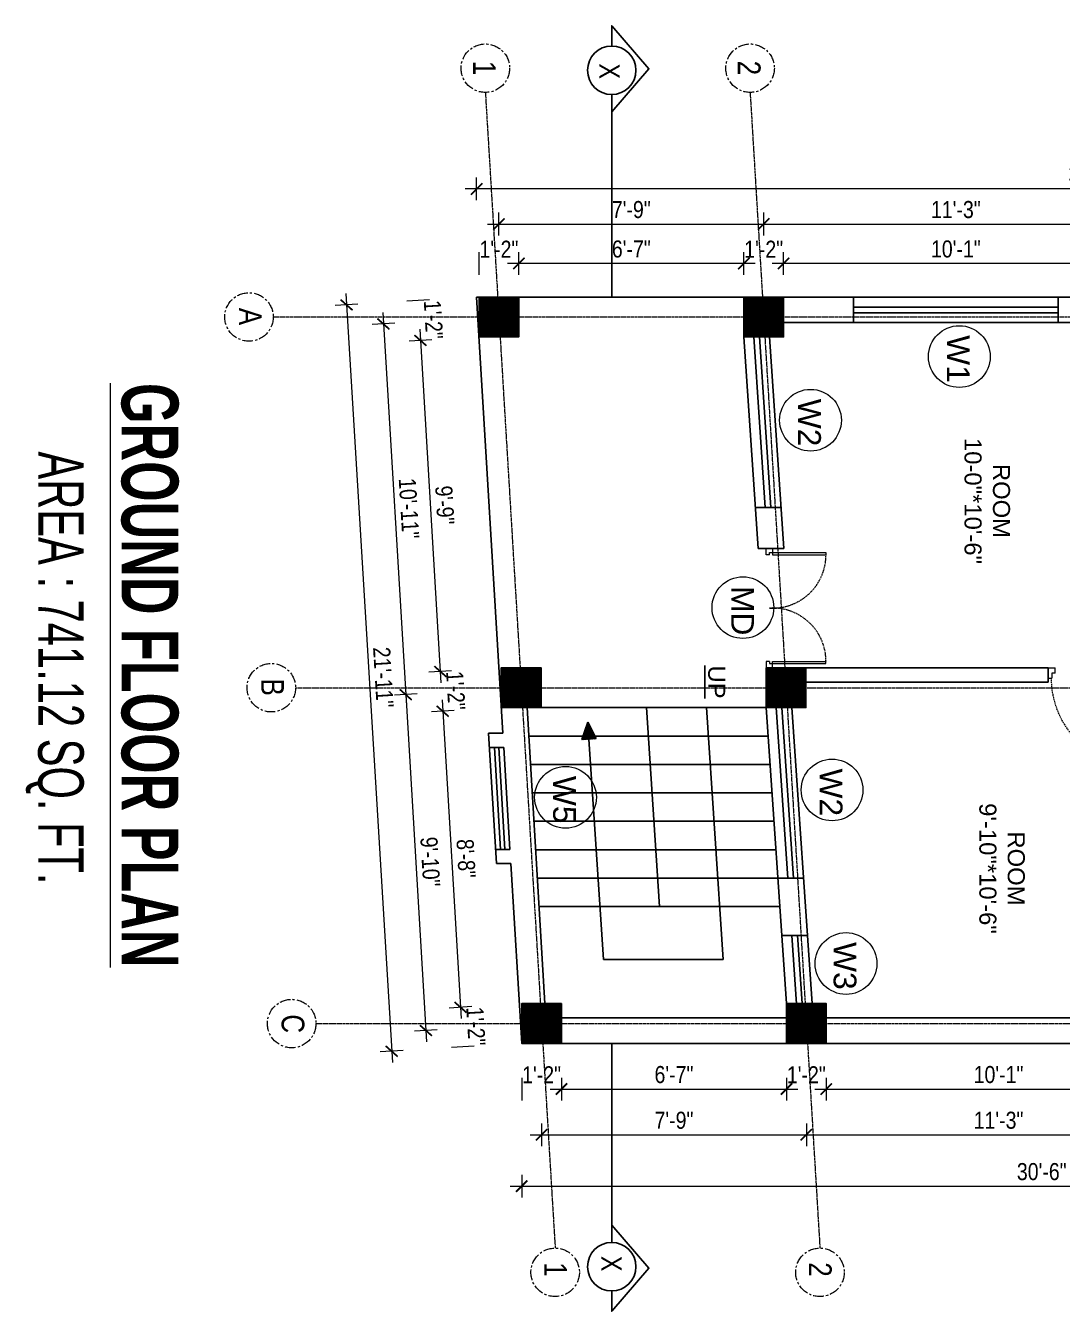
# Model space of a CAD drawing. Header units: inches. Extents: x -10117506 to -5032697, y -6529230 to -3253155.
# Drawn here: x -5061862.5 to -5061497.7, y -3255160.3 to -3254708 of the extents above; entities that cross this region are included whole.
import ezdxf

# ---------------------------------------------------------------- set-up
doc = ezdxf.new("R2010")
doc.units = ezdxf.units.IN
doc.header["$LTSCALE"] = 2
doc.header["$MEASUREMENT"] = 0
doc.header["$PDMODE"] = 34
doc.linetypes.add('CENTER', pattern=[2, 1.25, -0.25, 0.25, -0.25])
doc.linetypes.add('HIDDEN', pattern=[0.375, 0.25, -0.125])
doc.layers.get('0').update_dxf_attribs({"linetype": 'CONTINUOUS'})
doc.layers.get('DEFPOINTS').update_dxf_attribs({"color": 141, "linetype": 'CONTINUOUS'})
doc.layers.add('A-Hatch', color=7, linetype='CONTINUOUS')
for name, color, linetype, lineweight in [('Annotate-Lite.w', 177, 'CONTINUOUS', 9), ('Annotations-Bold.w', 177, 'CONTINUOUS', 13), ('DIM 1-100', 4, 'CONTINUOUS', 13), ('Door-Window.w', 4, 'CONTINUOUS', 15), ('TEXT', 181, 'CONTINUOUS', 25), ('Text-100.w', 254, 'CONTINUOUS', 9)]:
    doc.layers.add(name, color=color, linetype=linetype, lineweight=lineweight)
doc.styles.add('ARAIL', font='ARIALN.TTF')
doc.styles.add('Arial', font='arial.ttf', dxfattribs={"width": 0.8, "height": 12})
doc.styles.add('arial.', font='arial.ttf')
doc.styles.add('gaurav', font='arial.ttf')
doc.styles.get("Standard").update_dxf_attribs({"font": 'ARIALN.TTF'})
doc.dimstyles.new('1 by 96', dxfattribs={"dimtxt": 6, "dimasz": 4, "dimexe": 4, "dimexo": 4, "dimgap": 2, "dimtad": 1, "dimdec": 0, "dimzin": 0, "dimdsep": 46, "dimlunit": 4, "dimtxsty": 'Standard', "dimblk": 'ARCHTICK', "dimcen": 0, "dimdle": 4, "dimadec": 0, "dimazin": 0, "dimtfac": 1, "dimtdec": 0, "dimtix": 1, "dimtofl": 0, "dimtmove": 1, "dimatfit": 3, "dimldrblk": 'ARCHTICK', "dimfxl": 4, "dimfxlon": 1, "dimtolj": 1, "dimtzin": 0, "dimlwd": -1, "dimlwe": -1, "dimarcsym": 0})

# ---------------------------------------------------------------- blocks, each defined once
blk = doc.blocks.new('FDFDRE')
at = {"ltscale": 3}
for p, q in [((165701.11, -58637.82), (165701.1, -58641.5)), ((165704.78, -58637.83), (165701.11, -58637.82)), ((165704.78, -58639.66), (165703.55, -58639.66)), ((165703.55, -58639.66), (165703.55, -58641.5)), ((165704.78, -58639.66), (165704.78, -58637.83)), ((165766.98, -58637.83), (165770.65, -58637.82)), ((165766.98, -58639.66), (165766.98, -58637.83)), ((165766.98, -58639.66), (165768.2, -58639.66)), ((165768.2, -58639.66), (165768.2, -58641.5)), ((165770.65, -58637.82), (165770.65, -58641.5)), ((165701.1, -58641.5), (165703.55, -58641.5)), ((165703.55, -58641.5), (165703.53, -58672.63)), ((165703.55, -58641.5), (165704.78, -58641.5)), ((165704.78, -58641.5), (165704.76, -58672.65)), ((165766.98, -58641.5), (165767, -58672.65)), ((165768.2, -58641.5), (165766.98, -58641.5)), ((165770.65, -58641.5), (165768.2, -58641.5)), ((165768.2, -58641.5), (165768.22, -58672.63)), ((165703.53, -58672.63), (165704.76, -58672.65)), ((165768.22, -58672.63), (165767, -58672.65))]:
    blk.add_line(p, q, dxfattribs=at)
at = {"layer": 'Door-Window.w', "color": 9, "linetype": 'HIDDEN', "lineweight": 18}
for centre, start, end in [((165704.78, -58641.5), 269.96183, 3.38353), ((165766.98, -58641.5), 176.61647, 270.03817)]:
    blk.add_arc(centre, 31.16, start, end, dxfattribs=at)
blk = doc.blocks.new('3-0')
at = {"ltscale": 3}
for p, q in [((11063.05, 10097.68), (11065.97, 10099.9)), ((11063.05, 10097.68), (11064.53, 10095.73)), ((11065.25, 10097.81), (11066.71, 10098.92)), ((11065.99, 10096.84), (11065.25, 10097.81)), ((11065.97, 10099.9), (11066.71, 10098.92)), ((11065.99, 10096.84), (11064.53, 10095.73)), ((11085.5, 10074.13), (11110.32, 10092.96)), ((11111.05, 10091.97), (11110.32, 10092.96)), ((11086.24, 10073.15), (11111.05, 10091.97)), ((11084.04, 10073.02), (11082.57, 10071.91)), ((11082.57, 10071.91), (11084.79, 10068.98)), ((11084.04, 10073.02), (11084.78, 10072.04)), ((11084.78, 10072.04), (11086.24, 10073.15)), ((11084.79, 10068.98), (11087.72, 10071.2)), ((11086.24, 10073.15), (11085.5, 10074.13)), ((11087.72, 10071.2), (11086.24, 10073.15))]:
    blk.add_line(p, q, dxfattribs=at)
at = {"layer": 'Door-Window.w', "color": 9, "linetype": 'HIDDEN', "lineweight": 18}
blk.add_arc((11085.5, 10074.13), 31.16, 37.1906, 127.1465, dxfattribs=at)
blk = doc.blocks.new('_ArchTick')
at = {"color": 0, "linetype": 'ByBlock', "const_width": 0.15}
blk.add_lwpolyline([(-0.5, -0.5), (0.5, 0.5)], dxfattribs=at)
blk = doc.blocks.new('*D1972')
at = {"layer": 'DEFPOINTS', "color": 0, "ltscale": 0.5, "transparency": 16777216}
for p in [(-5061595.8, -3254791.69), (-5061595.8, -3254803.52), (-5061474.56, -3254803.52)]:
    blk.add_point(p, dxfattribs=at)
at = {"layer": 'DIM 1-100', "color": 0, "ltscale": 0.5, "transparency": 16777216}
for p, q in [((-5061595.8, -3254795.69), (-5061595.8, -3254787.69)), ((-5061474.56, -3254795.69), (-5061474.56, -3254787.69)), ((-5061470.56, -3254791.69), (-5061599.8, -3254791.69))]:
    blk.add_line(p, q, dxfattribs=at)
at = {"layer": 'DIM 1-100', "color": 0, "ltscale": 0.5, "transparency": 16777216, "xscale": 4, "yscale": 4, "zscale": 4, "rotation": 180}
blk.add_blockref('_ArchTick', (-5061595.8, -3254791.69), dxfattribs=at)
at = {"layer": 'DIM 1-100', "color": 0, "ltscale": 0.5, "transparency": 16777216, "xscale": 4, "yscale": 4, "zscale": 4}
blk.add_blockref('_ArchTick', (-5061474.56, -3254791.69), dxfattribs=at)
at = {"layer": 'DIM 1-100', "color": 0, "ltscale": 0.5, "transparency": 16777216, "insert": (-5061535.18, -3254786.63), "char_height": 6, "attachment_point": 5}
blk.add_mtext('\\A1;10\'-1"', dxfattribs=at)
blk = doc.blocks.new('*D1973')
at = {"layer": 'DEFPOINTS', "color": 0, "ltscale": 0.5, "transparency": 16777216}
for p in [(-5061609.8, -3254791.69), (-5061609.8, -3254803.52), (-5061595.8, -3254803.52)]:
    blk.add_point(p, dxfattribs=at)
at = {"layer": 'DIM 1-100', "color": 0, "ltscale": 0.5, "transparency": 16777216}
for p, q in [((-5061609.8, -3254795.69), (-5061609.8, -3254787.69)), ((-5061595.8, -3254795.69), (-5061595.8, -3254787.69))]:
    blk.add_line(p, q, dxfattribs=at)
at = {"layer": 'DIM 1-100', "color": 0, "ltscale": 0.5, "transparency": 16777216, "insert": (-5061602.8, -3254786.68), "char_height": 6, "attachment_point": 5}
blk.add_mtext('\\A1;1\'-2"', dxfattribs=at)
blk = doc.blocks.new('*D1974')
at = {"layer": 'DEFPOINTS', "color": 0, "ltscale": 0.5, "transparency": 16777216}
for p in [(-5061688.97, -3254791.69), (-5061688.97, -3254803.52), (-5061609.8, -3254803.52)]:
    blk.add_point(p, dxfattribs=at)
at = {"layer": 'DIM 1-100', "color": 0, "ltscale": 0.5, "transparency": 16777216}
for p, q in [((-5061688.97, -3254795.69), (-5061688.97, -3254787.69)), ((-5061609.8, -3254795.69), (-5061609.8, -3254787.69)), ((-5061605.8, -3254791.69), (-5061692.97, -3254791.69))]:
    blk.add_line(p, q, dxfattribs=at)
at = {"layer": 'DIM 1-100', "color": 0, "ltscale": 0.5, "transparency": 16777216, "xscale": 4, "yscale": 4, "zscale": 4, "rotation": 180}
blk.add_blockref('_ArchTick', (-5061688.97, -3254791.69), dxfattribs=at)
at = {"layer": 'DIM 1-100', "color": 0, "ltscale": 0.5, "transparency": 16777216, "xscale": 4, "yscale": 4, "zscale": 4}
blk.add_blockref('_ArchTick', (-5061609.8, -3254791.69), dxfattribs=at)
at = {"layer": 'DIM 1-100', "color": 0, "ltscale": 0.5, "transparency": 16777216, "insert": (-5061649.39, -3254786.63), "char_height": 6, "attachment_point": 5}
blk.add_mtext('\\A1;6\'-7"', dxfattribs=at)
blk = doc.blocks.new('*D1975')
at = {"layer": 'DEFPOINTS', "color": 0, "ltscale": 0.5, "transparency": 16777216}
for p in [(-5061702.97, -3254791.69), (-5061702.97, -3254803.52), (-5061688.97, -3254803.52)]:
    blk.add_point(p, dxfattribs=at)
at = {"layer": 'DIM 1-100', "color": 0, "ltscale": 0.5, "transparency": 16777216}
for p, q in [((-5061702.97, -3254795.69), (-5061702.97, -3254787.69)), ((-5061688.97, -3254795.69), (-5061688.97, -3254787.69))]:
    blk.add_line(p, q, dxfattribs=at)
at = {"layer": 'DIM 1-100', "color": 0, "ltscale": 0.5, "transparency": 16777216, "insert": (-5061695.97, -3254786.68), "char_height": 6, "attachment_point": 5}
blk.add_mtext('\\A1;1\'-2"', dxfattribs=at)
blk = doc.blocks.new('*D1976')
at = {"layer": 'DEFPOINTS', "color": 0, "ltscale": 0.5, "transparency": 16777216}
for p in [(-5061602.8, -3254777.82), (-5061695.97, -3254810.52), (-5061602.8, -3254810.52)]:
    blk.add_point(p, dxfattribs=at)
at = {"layer": 'DIM 1-100', "color": 0, "ltscale": 0.5, "transparency": 16777216}
for p, q in [((-5061695.97, -3254781.82), (-5061695.97, -3254773.82)), ((-5061602.8, -3254781.82), (-5061602.8, -3254773.82)), ((-5061699.97, -3254777.82), (-5061598.8, -3254777.82))]:
    blk.add_line(p, q, dxfattribs=at)
at = {"layer": 'DIM 1-100', "color": 0, "ltscale": 0.5, "transparency": 16777216, "xscale": 4, "yscale": 4, "zscale": 4, "rotation": 180}
blk.add_blockref('_ArchTick', (-5061695.97, -3254777.82), dxfattribs=at)
at = {"layer": 'DIM 1-100', "color": 0, "ltscale": 0.5, "transparency": 16777216, "xscale": 4, "yscale": 4, "zscale": 4}
blk.add_blockref('_ArchTick', (-5061602.8, -3254777.82), dxfattribs=at)
at = {"layer": 'DIM 1-100', "color": 0, "ltscale": 0.5, "transparency": 16777216, "insert": (-5061649.39, -3254772.76), "char_height": 6, "attachment_point": 5}
blk.add_mtext('\\A1;7\'-9"', dxfattribs=at)
blk = doc.blocks.new('*D1977')
at = {"layer": 'DEFPOINTS', "color": 0, "ltscale": 0.5, "transparency": 16777216}
for p in [(-5061467.56, -3254777.82), (-5061602.8, -3254810.52), (-5061467.56, -3254810.52)]:
    blk.add_point(p, dxfattribs=at)
at = {"layer": 'DIM 1-100', "color": 0, "ltscale": 0.5, "transparency": 16777216}
for p, q in [((-5061602.8, -3254781.82), (-5061602.8, -3254773.82)), ((-5061467.56, -3254781.82), (-5061467.56, -3254773.82)), ((-5061606.8, -3254777.82), (-5061463.56, -3254777.82))]:
    blk.add_line(p, q, dxfattribs=at)
at = {"layer": 'DIM 1-100', "color": 0, "ltscale": 0.5, "transparency": 16777216, "xscale": 4, "yscale": 4, "zscale": 4, "rotation": 180}
blk.add_blockref('_ArchTick', (-5061602.8, -3254777.82), dxfattribs=at)
at = {"layer": 'DIM 1-100', "color": 0, "ltscale": 0.5, "transparency": 16777216, "xscale": 4, "yscale": 4, "zscale": 4}
blk.add_blockref('_ArchTick', (-5061467.56, -3254777.82), dxfattribs=at)
at = {"layer": 'DIM 1-100', "color": 0, "ltscale": 0.5, "transparency": 16777216, "insert": (-5061535.18, -3254772.76), "char_height": 6, "attachment_point": 5}
blk.add_mtext('\\A1;11\'-3"', dxfattribs=at)
blk = doc.blocks.new('*D1979')
at = {"layer": 'DEFPOINTS', "color": 0, "ltscale": 0.5, "transparency": 16777216}
for p in [(-5061703.82, -3254765.48), (-5061703.82, -3254803.52), (-5061269.77, -3254803.52)]:
    blk.add_point(p, dxfattribs=at)
at = {"layer": 'DIM 1-100', "color": 0, "ltscale": 0.5, "transparency": 16777216}
for p, q in [((-5061703.82, -3254769.48), (-5061703.82, -3254761.48)), ((-5061269.77, -3254769.48), (-5061269.77, -3254761.48)), ((-5061265.77, -3254765.48), (-5061707.82, -3254765.48))]:
    blk.add_line(p, q, dxfattribs=at)
at = {"layer": 'DIM 1-100', "color": 0, "ltscale": 0.5, "transparency": 16777216, "xscale": 4, "yscale": 4, "zscale": 4, "rotation": 180}
blk.add_blockref('_ArchTick', (-5061703.82, -3254765.48), dxfattribs=at)
at = {"layer": 'DIM 1-100', "color": 0, "ltscale": 0.5, "transparency": 16777216, "xscale": 4, "yscale": 4, "zscale": 4}
blk.add_blockref('_ArchTick', (-5061269.77, -3254765.48), dxfattribs=at)
at = {"layer": 'DIM 1-100', "color": 0, "ltscale": 0.5, "transparency": 16777216, "insert": (-5061486.79, -3254760.42), "char_height": 6, "attachment_point": 5}
blk.add_mtext('\\A1;36\'-2"', dxfattribs=at)
blk = doc.blocks.new('*D1980')
at = {"layer": 'DEFPOINTS', "color": 0, "ltscale": 0.5, "transparency": 16777216}
for p in [(-5061703.82, -3254803.52), (-5061723.61, -3254818.76), (-5061702.98, -3254817.52)]:
    blk.add_point(p, dxfattribs=at)
at = {"layer": 'DIM 1-100', "color": 0, "ltscale": 0.5, "transparency": 16777216}
for p, q in [((-5061720.46, -3254804.52), (-5061728.44, -3254805)), ((-5061719.61, -3254818.52), (-5061727.6, -3254819))]:
    blk.add_line(p, q, dxfattribs=at)
at = {"layer": 'DIM 1-100', "color": 0, "ltscale": 0.5, "transparency": 16777216, "insert": (-5061719.02, -3254811.46), "char_height": 6, "attachment_point": 5, "rotation": 273.4431}
blk.add_mtext('\\A1;1\'-2"', dxfattribs=at)
blk = doc.blocks.new('*D1981')
at = {"layer": 'DEFPOINTS', "color": 0, "ltscale": 0.5, "transparency": 16777216}
for p in [(-5061702.98, -3254817.52), (-5061695.13, -3254933.95), (-5061716.6, -3254935.24)]:
    blk.add_point(p, dxfattribs=at)
at = {"layer": 'DIM 1-100', "color": 0, "ltscale": 0.5, "transparency": 16777216}
for p, q in [((-5061723.85, -3254814.77), (-5061716.36, -3254939.23)), ((-5061719.61, -3254818.52), (-5061727.6, -3254819)), ((-5061712.61, -3254935), (-5061720.59, -3254935.48))]:
    blk.add_line(p, q, dxfattribs=at)
at = {"layer": 'DIM 1-100', "color": 0, "ltscale": 0.5, "transparency": 16777216, "xscale": 4, "yscale": 4, "zscale": 4}
for p, rotation in [((-5061723.61, -3254818.76), 93.44314895795594), ((-5061716.6, -3254935.24), 273.4431489579559)]:
    blk.add_blockref('_ArchTick', p, dxfattribs=dict(at, rotation=rotation))
at = {"layer": 'DIM 1-100', "color": 0, "ltscale": 0.5, "transparency": 16777216, "insert": (-5061715.05, -3254876.7), "char_height": 6, "attachment_point": 5, "rotation": 273.4431}
blk.add_mtext('\\A1;9\'-9"', dxfattribs=at)
blk = doc.blocks.new('*D1982')
at = {"layer": 'DEFPOINTS', "color": 0, "ltscale": 0.5, "transparency": 16777216}
for p in [(-5061695.13, -3254933.95), (-5061715.76, -3254949.24), (-5061695.13, -3254948)]:
    blk.add_point(p, dxfattribs=at)
at = {"layer": 'DIM 1-100', "color": 0, "ltscale": 0.5, "transparency": 16777216}
for p, q in [((-5061712.61, -3254935), (-5061720.59, -3254935.48)), ((-5061711.76, -3254949), (-5061719.75, -3254949.48))]:
    blk.add_line(p, q, dxfattribs=at)
at = {"layer": 'DIM 1-100', "color": 0, "ltscale": 0.5, "transparency": 16777216, "insert": (-5061711.17, -3254941.94), "char_height": 6, "attachment_point": 5, "rotation": 273.4431}
blk.add_mtext('\\A1;1\'-2"', dxfattribs=at)
blk = doc.blocks.new('*D1983')
at = {"layer": 'DEFPOINTS', "color": 0, "ltscale": 0.5, "transparency": 16777216}
for p in [(-5061695.13, -3254948), (-5061709.49, -3255053.4), (-5061687.96, -3255052.11)]:
    blk.add_point(p, dxfattribs=at)
at = {"layer": 'DIM 1-100', "color": 0, "ltscale": 0.5, "transparency": 16777216}
for p, q in [((-5061716, -3254945.25), (-5061709.25, -3255057.39)), ((-5061711.76, -3254949), (-5061719.75, -3254949.48)), ((-5061705.5, -3255053.16), (-5061713.48, -3255053.64))]:
    blk.add_line(p, q, dxfattribs=at)
at = {"layer": 'DIM 1-100', "color": 0, "ltscale": 0.5, "transparency": 16777216, "xscale": 4, "yscale": 4, "zscale": 4}
for p, rotation in [((-5061715.76, -3254949.24), 93.44314895795594), ((-5061709.49, -3255053.4), 273.4431489579559)]:
    blk.add_blockref('_ArchTick', p, dxfattribs=dict(at, rotation=rotation))
at = {"layer": 'DIM 1-100', "color": 0, "ltscale": 0.5, "transparency": 16777216, "insert": (-5061707.57, -3255001.02), "char_height": 6, "attachment_point": 5, "rotation": 273.4431}
blk.add_mtext('\\A1;8\'-8"', dxfattribs=at)
blk = doc.blocks.new('*D1984')
at = {"layer": 'DEFPOINTS', "color": 0, "ltscale": 0.5, "transparency": 16777216}
for p in [(-5061687.96, -3255052.11), (-5061708.65, -3255067.35), (-5061687.96, -3255066.11)]:
    blk.add_point(p, dxfattribs=at)
at = {"layer": 'DIM 1-100', "color": 0, "ltscale": 0.5, "transparency": 16777216}
for p, q in [((-5061705.5, -3255053.16), (-5061713.48, -3255053.64)), ((-5061704.66, -3255067.11), (-5061712.64, -3255067.59))]:
    blk.add_line(p, q, dxfattribs=at)
at = {"layer": 'DIM 1-100', "color": 0, "ltscale": 0.5, "transparency": 16777216, "insert": (-5061704.07, -3255060.08), "char_height": 6, "attachment_point": 5, "rotation": 273.4431}
blk.add_mtext('\\A1;1\'-2"', dxfattribs=at)
blk = doc.blocks.new('*D1985')
at = {"layer": 'DEFPOINTS', "color": 0, "ltscale": 0.5, "transparency": 16777216}
for p in [(-5061695.97, -3254810.52), (-5061728.78, -3254943.39), (-5061688.13, -3254940.95)]:
    blk.add_point(p, dxfattribs=at)
at = {"layer": 'DIM 1-100', "color": 0, "ltscale": 0.5, "transparency": 16777216}
for p, q in [((-5061736.87, -3254808.97), (-5061728.54, -3254947.38)), ((-5061732.63, -3254812.73), (-5061740.62, -3254813.21)), ((-5061724.79, -3254943.15), (-5061732.77, -3254943.63))]:
    blk.add_line(p, q, dxfattribs=at)
at = {"layer": 'DIM 1-100', "color": 0, "ltscale": 0.5, "transparency": 16777216, "xscale": 4, "yscale": 4, "zscale": 4}
for p, rotation in [((-5061736.63, -3254812.97), 93.44314890062253), ((-5061728.78, -3254943.39), 273.4431489006225)]:
    blk.add_blockref('_ArchTick', p, dxfattribs=dict(at, rotation=rotation))
at = {"layer": 'DIM 1-100', "color": 0, "ltscale": 0.5, "transparency": 16777216, "insert": (-5061727.65, -3254877.87), "char_height": 6, "attachment_point": 5, "rotation": 273.4431}
blk.add_mtext('\\A1;10\'-11"', dxfattribs=at)
blk = doc.blocks.new('*D1986')
at = {"layer": 'DEFPOINTS', "color": 0, "ltscale": 0.5, "transparency": 16777216}
for p in [(-5061688.13, -3254940.95), (-5061680.96, -3255059.11), (-5061721.67, -3255061.56)]:
    blk.add_point(p, dxfattribs=at)
at = {"layer": 'DIM 1-100', "color": 0, "ltscale": 0.5, "transparency": 16777216}
for p, q in [((-5061724.79, -3254943.15), (-5061732.77, -3254943.63)), ((-5061729.02, -3254939.4), (-5061721.43, -3255065.55)), ((-5061717.68, -3255061.32), (-5061725.66, -3255061.8))]:
    blk.add_line(p, q, dxfattribs=at)
at = {"layer": 'DIM 1-100', "color": 0, "ltscale": 0.5, "transparency": 16777216, "xscale": 4, "yscale": 4, "zscale": 4}
for p, rotation in [((-5061728.78, -3254943.39), 93.44314895795594), ((-5061721.67, -3255061.56), 273.4431489579559)]:
    blk.add_blockref('_ArchTick', p, dxfattribs=dict(at, rotation=rotation))
at = {"layer": 'DIM 1-100', "color": 0, "ltscale": 0.5, "transparency": 16777216, "insert": (-5061720.17, -3255002.17), "char_height": 6, "attachment_point": 5, "rotation": 273.4431}
blk.add_mtext('\\A1;9\'-10"', dxfattribs=at)
blk = doc.blocks.new('*D1987')
at = {"layer": 'DEFPOINTS', "color": 0, "ltscale": 0.5, "transparency": 16777216}
for p in [(-5061703.82, -3254803.52), (-5061733.71, -3255068.87), (-5061687.96, -3255066.11)]:
    blk.add_point(p, dxfattribs=at)
at = {"layer": 'DIM 1-100', "color": 0, "ltscale": 0.5, "transparency": 16777216}
for p, q in [((-5061749.82, -3254802.29), (-5061733.47, -3255072.86)), ((-5061745.58, -3254806.04), (-5061753.57, -3254806.53)), ((-5061729.72, -3255068.63), (-5061737.71, -3255069.11))]:
    blk.add_line(p, q, dxfattribs=at)
at = {"layer": 'DIM 1-100', "color": 0, "ltscale": 0.5, "transparency": 16777216, "xscale": 4, "yscale": 4, "zscale": 4}
for p, rotation in [((-5061749.58, -3254806.29), 93.45713446702187), ((-5061733.71, -3255068.87), 273.4571344670219)]:
    blk.add_blockref('_ArchTick', p, dxfattribs=dict(at, rotation=rotation))
at = {"layer": 'DIM 1-100', "color": 0, "ltscale": 0.5, "transparency": 16777216, "insert": (-5061736.64, -3254937.28), "char_height": 6, "attachment_point": 5, "rotation": 273.4571}
blk.add_mtext('\\A1;21\'-11"', dxfattribs=at)
blk = doc.blocks.new('*D1988')
at = {"layer": 'DEFPOINTS', "color": 0, "ltscale": 0.5, "transparency": 16777216}
for p in [(-5061687.96, -3255066.11), (-5061673.96, -3255066.11), (-5061673.96, -3255082.15)]:
    blk.add_point(p, dxfattribs=at)
at = {"layer": 'DIM 1-100', "color": 0, "ltscale": 0.5, "transparency": 16777216}
for p, q in [((-5061687.96, -3255078.15), (-5061687.96, -3255086.15)), ((-5061673.96, -3255078.15), (-5061673.96, -3255086.15))]:
    blk.add_line(p, q, dxfattribs=at)
at = {"layer": 'DIM 1-100', "color": 0, "ltscale": 0.5, "transparency": 16777216, "insert": (-5061680.96, -3255077.14), "char_height": 6, "attachment_point": 5}
blk.add_mtext('\\A1;1\'-2"', dxfattribs=at)
blk = doc.blocks.new('*D1989')
at = {"layer": 'DEFPOINTS', "color": 0, "ltscale": 0.5, "transparency": 16777216}
for p in [(-5061673.96, -3255066.11), (-5061594.79, -3255066.11), (-5061594.79, -3255082.15)]:
    blk.add_point(p, dxfattribs=at)
at = {"layer": 'DIM 1-100', "color": 0, "ltscale": 0.5, "transparency": 16777216}
for p, q in [((-5061673.96, -3255078.15), (-5061673.96, -3255086.15)), ((-5061594.79, -3255078.15), (-5061594.79, -3255086.15)), ((-5061677.96, -3255082.15), (-5061590.79, -3255082.15))]:
    blk.add_line(p, q, dxfattribs=at)
at = {"layer": 'DIM 1-100', "color": 0, "ltscale": 0.5, "transparency": 16777216, "xscale": 4, "yscale": 4, "zscale": 4, "rotation": 180}
blk.add_blockref('_ArchTick', (-5061673.96, -3255082.15), dxfattribs=at)
at = {"layer": 'DIM 1-100', "color": 0, "ltscale": 0.5, "transparency": 16777216, "xscale": 4, "yscale": 4, "zscale": 4}
blk.add_blockref('_ArchTick', (-5061594.79, -3255082.15), dxfattribs=at)
at = {"layer": 'DIM 1-100', "color": 0, "ltscale": 0.5, "transparency": 16777216, "insert": (-5061634.37, -3255077.09), "char_height": 6, "attachment_point": 5}
blk.add_mtext('\\A1;6\'-7"', dxfattribs=at)
blk = doc.blocks.new('*D1990')
at = {"layer": 'DEFPOINTS', "color": 0, "ltscale": 0.5, "transparency": 16777216}
for p in [(-5061594.79, -3255066.11), (-5061580.79, -3255066.11), (-5061580.79, -3255082.15)]:
    blk.add_point(p, dxfattribs=at)
at = {"layer": 'DIM 1-100', "color": 0, "ltscale": 0.5, "transparency": 16777216}
for p, q in [((-5061594.79, -3255078.15), (-5061594.79, -3255086.15)), ((-5061580.79, -3255078.15), (-5061580.79, -3255086.15))]:
    blk.add_line(p, q, dxfattribs=at)
at = {"layer": 'DIM 1-100', "color": 0, "ltscale": 0.5, "transparency": 16777216, "insert": (-5061587.79, -3255077.14), "char_height": 6, "attachment_point": 5}
blk.add_mtext('\\A1;1\'-2"', dxfattribs=at)
blk = doc.blocks.new('*D1991')
at = {"layer": 'DEFPOINTS', "color": 0, "ltscale": 0.5, "transparency": 16777216}
for p in [(-5061580.79, -3255066.11), (-5061459.54, -3255066.09), (-5061459.54, -3255082.15)]:
    blk.add_point(p, dxfattribs=at)
at = {"layer": 'DIM 1-100', "color": 0, "ltscale": 0.5, "transparency": 16777216}
for p, q in [((-5061580.79, -3255078.15), (-5061580.79, -3255086.15)), ((-5061459.54, -3255078.15), (-5061459.54, -3255086.15)), ((-5061584.79, -3255082.15), (-5061455.54, -3255082.15))]:
    blk.add_line(p, q, dxfattribs=at)
at = {"layer": 'DIM 1-100', "color": 0, "ltscale": 0.5, "transparency": 16777216, "xscale": 4, "yscale": 4, "zscale": 4, "rotation": 180}
blk.add_blockref('_ArchTick', (-5061580.79, -3255082.15), dxfattribs=at)
at = {"layer": 'DIM 1-100', "color": 0, "ltscale": 0.5, "transparency": 16777216, "xscale": 4, "yscale": 4, "zscale": 4}
blk.add_blockref('_ArchTick', (-5061459.54, -3255082.15), dxfattribs=at)
at = {"layer": 'DIM 1-100', "color": 0, "ltscale": 0.5, "transparency": 16777216, "insert": (-5061520.16, -3255077.09), "char_height": 6, "attachment_point": 5}
blk.add_mtext('\\A1;10\'-1"', dxfattribs=at)
blk = doc.blocks.new('*D1997')
at = {"layer": 'DEFPOINTS', "color": 0, "ltscale": 0.5, "transparency": 16777216}
for p in [(-5061680.96, -3255059.11), (-5061587.79, -3255059.11), (-5061587.79, -3255098.23)]:
    blk.add_point(p, dxfattribs=at)
at = {"layer": 'DIM 1-100', "color": 0, "ltscale": 0.5, "transparency": 16777216}
for p, q in [((-5061680.96, -3255094.23), (-5061680.96, -3255102.23)), ((-5061587.79, -3255094.23), (-5061587.79, -3255102.23)), ((-5061684.96, -3255098.23), (-5061583.79, -3255098.23))]:
    blk.add_line(p, q, dxfattribs=at)
at = {"layer": 'DIM 1-100', "color": 0, "ltscale": 0.5, "transparency": 16777216, "xscale": 4, "yscale": 4, "zscale": 4, "rotation": 180}
blk.add_blockref('_ArchTick', (-5061680.96, -3255098.23), dxfattribs=at)
at = {"layer": 'DIM 1-100', "color": 0, "ltscale": 0.5, "transparency": 16777216, "xscale": 4, "yscale": 4, "zscale": 4}
blk.add_blockref('_ArchTick', (-5061587.79, -3255098.23), dxfattribs=at)
at = {"layer": 'DIM 1-100', "color": 0, "ltscale": 0.5, "transparency": 16777216, "insert": (-5061634.37, -3255093.17), "char_height": 6, "attachment_point": 5}
blk.add_mtext('\\A1;7\'-9"', dxfattribs=at)
blk = doc.blocks.new('*D1998')
at = {"layer": 'DEFPOINTS', "color": 0, "ltscale": 0.5, "transparency": 16777216}
for p in [(-5061587.79, -3255059.11), (-5061452.54, -3255059.09), (-5061452.54, -3255098.23)]:
    blk.add_point(p, dxfattribs=at)
at = {"layer": 'DIM 1-100', "color": 0, "ltscale": 0.5, "transparency": 16777216}
for p, q in [((-5061587.79, -3255094.23), (-5061587.79, -3255102.23)), ((-5061452.54, -3255094.23), (-5061452.54, -3255102.23)), ((-5061591.79, -3255098.23), (-5061448.54, -3255098.23))]:
    blk.add_line(p, q, dxfattribs=at)
at = {"layer": 'DIM 1-100', "color": 0, "ltscale": 0.5, "transparency": 16777216, "xscale": 4, "yscale": 4, "zscale": 4, "rotation": 180}
blk.add_blockref('_ArchTick', (-5061587.79, -3255098.23), dxfattribs=at)
at = {"layer": 'DIM 1-100', "color": 0, "ltscale": 0.5, "transparency": 16777216, "xscale": 4, "yscale": 4, "zscale": 4}
blk.add_blockref('_ArchTick', (-5061452.54, -3255098.23), dxfattribs=at)
at = {"layer": 'DIM 1-100', "color": 0, "ltscale": 0.5, "transparency": 16777216, "insert": (-5061520.16, -3255093.17), "char_height": 6, "attachment_point": 5}
blk.add_mtext('\\A1;11\'-3"', dxfattribs=at)
blk = doc.blocks.new('*D2001')
at = {"layer": 'DEFPOINTS', "color": 0, "ltscale": 0.5, "transparency": 16777216}
for p in [(-5061687.96, -3255066.11), (-5061321.95, -3255066.11), (-5061321.95, -3255116.31)]:
    blk.add_point(p, dxfattribs=at)
at = {"layer": 'DIM 1-100', "color": 0, "ltscale": 0.5, "transparency": 16777216}
for p, q in [((-5061687.96, -3255112.31), (-5061687.96, -3255120.31)), ((-5061321.95, -3255112.31), (-5061321.95, -3255120.31)), ((-5061691.96, -3255116.31), (-5061317.95, -3255116.31))]:
    blk.add_line(p, q, dxfattribs=at)
at = {"layer": 'DIM 1-100', "color": 0, "ltscale": 0.5, "transparency": 16777216, "xscale": 4, "yscale": 4, "zscale": 4, "rotation": 180}
blk.add_blockref('_ArchTick', (-5061687.96, -3255116.31), dxfattribs=at)
at = {"layer": 'DIM 1-100', "color": 0, "ltscale": 0.5, "transparency": 16777216, "xscale": 4, "yscale": 4, "zscale": 4}
blk.add_blockref('_ArchTick', (-5061321.95, -3255116.31), dxfattribs=at)
at = {"layer": 'DIM 1-100', "color": 0, "ltscale": 0.5, "transparency": 16777216, "insert": (-5061504.95, -3255111.24), "char_height": 6, "attachment_point": 5}
blk.add_mtext('\\A1;30\'-6"', dxfattribs=at)

msp = doc.modelspace()

# ---------------------------------------------------------------- hatches: boundary and pattern name
at = {"layer": 'A-Hatch', "ltscale": 0.5}
h = msp.add_hatch(dxfattribs=at)
h.set_pattern_fill('ANSI31', color=256, angle=270)
h.set_pattern_definition([(315, (-1803303.27571, -8346107.23406), (0.0883883476483, 0.0883883476483), [])])
h.paths.add_polyline_path([(-5061688.97, -3254817.52), (-5061688.97, -3254803.52), (-5061702.97, -3254803.52), (-5061702.97, -3254817.52)])
h = msp.add_hatch(dxfattribs=at)
h.set_pattern_fill('ANSI31', color=256, angle=270)
h.set_pattern_definition([(315, (-1803210.10616, -8346107.23406), (0.0883883476483, 0.0883883476483), [])])
h.paths.add_polyline_path([(-5061595.8, -3254817.52), (-5061595.8, -3254803.52), (-5061609.8, -3254803.52), (-5061609.8, -3254817.52)])
h = msp.add_hatch(dxfattribs=at)
h.set_pattern_fill('ANSI31', color=256, angle=270)
h.set_pattern_definition([(315, (-1803295.42852, -8346237.65819), (0.0883883476483, 0.0883883476483), [])])
h.paths.add_polyline_path([(-5061681.13, -3254947.95), (-5061681.13, -3254933.95), (-5061695.13, -3254933.95), (-5061695.13, -3254947.95)])
h = msp.add_hatch(dxfattribs=at)
h.set_pattern_fill('ANSI31', color=256, angle=270)
h.set_pattern_definition([(315, (-1803202.21321, -8346237.65819), (0.0883883476483, 0.0883883476483), [])])
h.paths.add_polyline_path([(-5061587.91, -3254947.95), (-5061587.91, -3254933.95), (-5061601.91, -3254933.95), (-5061601.91, -3254947.95)])
h = msp.add_hatch(dxfattribs=at)
h.set_pattern_fill('ANSI31', color=256, angle=273.8047)
h.set_pattern_definition([(318.8046545382, (-1472237.79471, -8118762.66597), (0.0823285417504, 0.0940585520474), [])])
h.paths.add_polyline_path([(-5061664.71, -3254953.12), (-5061666.82, -3254959.19), (-5061661.81, -3254958.86)])
h = msp.add_hatch(dxfattribs=at)
h.set_pattern_fill('ANSI31', color=256, angle=270)
h.set_pattern_definition([(315, (-1803288.25824, -8346355.81953), (0.0883883476483, 0.0883883476483), [])])
h.paths.add_polyline_path([(-5061673.96, -3255066.11), (-5061673.96, -3255052.11), (-5061687.96, -3255052.11), (-5061687.96, -3255066.11)])
h = msp.add_hatch(dxfattribs=at)
h.set_pattern_fill('ANSI31', color=256, angle=270)
h.set_pattern_definition([(315, (-1803195.08869, -8346355.81953), (0.0883883476483, 0.0883883476483), [])])
h.paths.add_polyline_path([(-5061580.79, -3255066.11), (-5061580.79, -3255052.11), (-5061594.79, -3255052.11), (-5061594.79, -3255066.11)])

# ---------------------------------------------------------------- linework, layer by layer
at = {"ltscale": 0.5}
for p, q in [((-5061269.77, -3254803.52), (-5061703.82, -3254803.52)), ((-5061703.82, -3254803.52), (-5061694.59, -3254956.93)), ((-5061571.18, -3254812.52), (-5061571.18, -3254803.52)), ((-5061571.18, -3254807.02), (-5061499.18, -3254807.02)), ((-5061499.18, -3254812.52), (-5061499.18, -3254803.52)), ((-5061571.18, -3254809.02), (-5061499.18, -3254809.02)), ((-5061474.56, -3254812.52), (-5061595.8, -3254812.52)), ((-5061609.8, -3254817.52), (-5061604.77, -3254891.95)), ((-5061609.8, -3254817.52), (-5061600.78, -3254817.52)), ((-5061602.23, -3254877.52), (-5061606.3, -3254817.52)), ((-5061600.23, -3254877.52), (-5061604.29, -3254817.52)), ((-5061600.78, -3254817.52), (-5061595.75, -3254891.95)), ((-5061605.74, -3254877.52), (-5061596.72, -3254877.52)), ((-5061595.75, -3254891.95), (-5061604.77, -3254891.95)), ((-5061502.68, -3254933.95), (-5061587.92, -3254933.95)), ((-5061502.68, -3254933.95), (-5061502.68, -3254938.95)), ((-5061502.68, -3254938.95), (-5061587.92, -3254938.95)), ((-5061686.08, -3254947.95), (-5061679.78, -3255052.11)), ((-5061601.92, -3254947.95), (-5061686.08, -3254947.95)), ((-5061639.49, -3255017.95), (-5061644, -3254947.95)), ((-5061601.92, -3254947.95), (-5061594.79, -3255052.11)), ((-5061592.9, -3254947.95), (-5061601.92, -3254947.95)), ((-5061594.3, -3255007.95), (-5061598.42, -3254947.95)), ((-5061592.3, -3255007.95), (-5061596.41, -3254947.95)), ((-5061592.9, -3254947.95), (-5061585.76, -3255052.11)), ((-5061622.96, -3254947.97), (-5061617.07, -3255036.52)), ((-5061694.59, -3254956.93), (-5061699.59, -3254956.93)), ((-5061699.59, -3254956.93), (-5061696.81, -3255002.84)), ((-5061664.71, -3254953.12), (-5061666.82, -3254959.19)), ((-5061664.71, -3254953.12), (-5061661.81, -3254958.86)), ((-5061643.36, -3254957.95), (-5061685.47, -3254957.95)), ((-5061661.81, -3254958.86), (-5061666.82, -3254959.19)), ((-5061659.16, -3255036.52), (-5061664.32, -3254959.03)), ((-5061601.24, -3254957.95), (-5061643.36, -3254957.95)), ((-5061694.29, -3254961.93), (-5061699.29, -3254961.93)), ((-5061697.54, -3254961.93), (-5061695.37, -3254997.84)), ((-5061696.03, -3254961.93), (-5061693.87, -3254997.84)), ((-5061694.29, -3254961.93), (-5061692.12, -3254997.84)), ((-5061642.71, -3254967.95), (-5061684.87, -3254967.95)), ((-5061600.55, -3254967.95), (-5061642.71, -3254967.95)), ((-5061642.07, -3254977.95), (-5061684.26, -3254977.95)), ((-5061599.87, -3254977.95), (-5061642.07, -3254977.95)), ((-5061641.42, -3254987.95), (-5061683.66, -3254987.95)), ((-5061599.18, -3254987.95), (-5061641.42, -3254987.95)), ((-5061692.12, -3254997.84), (-5061697.12, -3254997.84)), ((-5061640.78, -3254997.95), (-5061683.06, -3254997.95)), ((-5061598.5, -3254997.95), (-5061640.78, -3254997.95)), ((-5061691.81, -3255002.84), (-5061696.81, -3255002.84)), ((-5061691.81, -3255002.84), (-5061687.96, -3255066.11)), ((-5061640.13, -3255007.95), (-5061682.45, -3255007.95)), ((-5061597.81, -3255007.95), (-5061640.13, -3255007.95)), ((-5061588.79, -3255007.95), (-5061597.81, -3255007.95)), ((-5061639.49, -3255017.95), (-5061681.85, -3255017.95)), ((-5061597.13, -3255017.95), (-5061639.49, -3255017.95)), ((-5061587.41, -3255028.11), (-5061596.43, -3255028.11)), ((-5061592.92, -3255028.17), (-5061591.27, -3255052.17)), ((-5061590.92, -3255028.04), (-5061589.28, -3255052.04)), ((-5061617.07, -3255036.52), (-5061659.16, -3255036.52)), ((-5061585.76, -3255052.11), (-5061594.79, -3255052.11)), ((-5061673.96, -3255057.11), (-5061594.79, -3255057.11)), ((-5061580.79, -3255057.11), (-5061459.54, -3255057.11)), ((-5061687.96, -3255066.11), (-5061321.95, -3255066.11))]:
    msp.add_line(p, q, dxfattribs=at)
for points in [[(-5061688.97, -3254803.52), (-5061688.97, -3254817.52), (-5061702.97, -3254817.52), (-5061702.97, -3254803.52)], [(-5061595.8, -3254803.52), (-5061595.8, -3254817.52), (-5061609.8, -3254817.52), (-5061609.8, -3254803.52)], [(-5061681.13, -3254933.95), (-5061681.13, -3254947.95), (-5061695.13, -3254947.95), (-5061695.13, -3254933.95)], [(-5061587.92, -3254933.95), (-5061587.92, -3254947.95), (-5061601.92, -3254947.95), (-5061601.92, -3254933.95)], [(-5061673.96, -3255052.11), (-5061673.96, -3255066.11), (-5061687.96, -3255066.11), (-5061687.96, -3255052.11)], [(-5061580.79, -3255052.11), (-5061580.79, -3255066.11), (-5061594.79, -3255066.11), (-5061594.79, -3255052.11)]]:
    msp.add_lwpolyline(points, close=True, dxfattribs=at)
at = {"layer": 'Annotate-Lite.w', "ltscale": 0.005}
for centre in [(-5061533.96, -3254824.45), (-5061586.32, -3254846.84), (-5061610.12, -3254912.77), (-5061672.54, -3254979.52), (-5061578.73, -3254976.92), (-5061573.83, -3255037.99)]:
    msp.add_circle(centre, 10.86, dxfattribs=at)
at = {"layer": 'Annotations-Bold.w', "linetype": 'CENTER', "ltscale": 0.3}
for p, q in [((-5061700.75, -3254731.52), (-5061676.18, -3255138.11)), ((-5061607.58, -3254731.52), (-5061583.01, -3255138.11)), ((-5061775.4, -3254810.52), (-5061197.18, -3254810.52)), ((-5061767.55, -3254940.95), (-5061189.34, -3254940.95)), ((-5061760.38, -3255059.11), (-5061182.17, -3255059.11))]:
    msp.add_line(p, q, dxfattribs=at)
at = {"layer": 'Annotations-Bold.w', "linetype": 'CENTER', "ltscale": 1.5}
for centre in [(-5061700.75, -3254722.99), (-5061607.58, -3254722.99), (-5061783.93, -3254810.52), (-5061776.08, -3254940.95), (-5061768.91, -3255059.11), (-5061676.18, -3255146.64), (-5061583.01, -3255146.64)]:
    msp.add_circle(centre, 8.53, dxfattribs=at)
at = {"layer": 'TEXT'}
for points in [[(-5061656.27, -3254715.19), (-5061656.27, -3254708.04), (-5061643.19, -3254723.19), (-5061656.27, -3254738.33)], [(-5061656.27, -3254803.52), (-5061656.27, -3254732.25)], [(-5061656.27, -3255066.11), (-5061656.27, -3255136.14)], [(-5061656.27, -3255153.2), (-5061656.27, -3255160.34), (-5061643.19, -3255145.2), (-5061656.27, -3255130.06)]]:
    msp.add_lwpolyline(points, dxfattribs=at)
for centre in [(-5061656.27, -3254723.72), (-5061656.27, -3255144.67)]:
    msp.add_circle(centre, 8.53, dxfattribs=at)

# ---------------------------------------------------------------- block references
at = {"layer": 'Door-Window.w', "ltscale": 0.005, "xscale": 0.6039383709430695, "yscale": 0.6039383709430695, "zscale": 0.6039383709985556, "rotation": 89.99999999999999}
msp.add_blockref('FDFDRE', (-5097015.54, -3355007.2), dxfattribs=at)
at = {"layer": 'Door-Window.w', "linetype": 'ByBlock', "xscale": -0.9997910043702506, "yscale": 0.9997910037636757, "zscale": 0.9997910039624012, "rotation": 127.190595210246}
msp.add_blockref('3-0', (-5060146.12, -3240020.19), dxfattribs=at)

# ---------------------------------------------------------------- texts
at = {"layer": 'Annotate-Lite.w', "ltscale": 0.005, "char_height": 8, "attachment_point": 1, "rotation": 270, "style": 'gaurav'}
for s, insert in [('W1', (-5061530.31, -3254816.91)), ('W2', (-5061582.67, -3254839.29)), ('MD', (-5061606.22, -3254905.17)), ('W2', (-5061575.08, -3254969.38)), ('W5', (-5061668.89, -3254971.97)), ('W3', (-5061570.18, -3255030.44))]:
    msp.add_mtext_dynamic_manual_height_columns(s, width=8, gutter_width=100, heights=[0], dxfattribs=dict(at, insert=insert))
at = {"layer": 'Annotations-Bold.w', "linetype": 'CENTER', "ltscale": 1.5, "char_height": 8, "attachment_point": 1, "rotation": 270, "style": 'ARAIL'}
for s, insert in [('1', (-5061697.07, -3254720.34)), ('2', (-5061603.9, -3254720.34)), ('A', (-5061779.47, -3254807.29)), ('B', (-5061771.62, -3254937.71)), ('C', (-5061764.45, -3255055.87)), ('1', (-5061672.05, -3255143.1)), ('2', (-5061578.88, -3255143.1))]:
    msp.add_mtext_dynamic_manual_height_columns(s, width=6.5393, gutter_width=100, heights=[0], dxfattribs=dict(at, insert=insert))
at = {"layer": 'TEXT', "char_height": 7.2, "rotation": 270, "style": 'ARAIL'}
for insert, attachment_point in [((-5061653.44, -3254726.8), 3), ((-5061652.78, -3255140.83), 1)]:
    msp.add_mtext_dynamic_manual_height_columns('X', width=125.4648, gutter_width=90, heights=[0], dxfattribs=dict(at, insert=insert, attachment_point=attachment_point))
at = {"layer": 'TEXT', "lineweight": -2, "char_height": 6, "attachment_point": 5, "rotation": 270, "style": 'arial.'}
for s, insert in [('ROOM\\P10-0"*10\'-6"', (-5061524.16, -3254875.26)), ('ROOM\\P9\'-10"*10\'-6"', (-5061518.95, -3255004.55))]:
    msp.add_mtext_dynamic_manual_height_columns(s, width=45.7314, gutter_width=30, heights=[0], dxfattribs=dict(at, insert=insert))
at = {"layer": 'TEXT', "lineweight": -2, "insert": (-5061619.38, -3254938.95), "char_height": 6, "width": 127.5059, "attachment_point": 5, "rotation": 270, "style": 'arial.'}
msp.add_mtext('{\\LUP}', dxfattribs=at)
at = {"layer": 'Text-100.w', "insert": (-5061808.77, -3254934.02), "char_height": 20, "width": 237.2246, "attachment_point": 2, "rotation": 270, "style": 'Arial'}
msp.add_mtext('\\A1;{\\fArial Narrow|b1|i0|c0|p34;\\L GROUND FLOOR PLAN\\P\\fArial Narrow|b0|i0|c0|p34;\\H0.8x;\\lAREA : 741.12 SQ. FT.\\H1.02306x; }', dxfattribs=at)

# ---------------------------------------------------------------- dimensions: what is measured, and where the dimension line sits
at = {"layer": 'DIM 1-100', "ltscale": 0.5}
for base, p1, p2, picture, middle in [((-5061703.82, -3254765.48), (-5061269.77, -3254803.52), (-5061703.82, -3254803.52), '*D1979', (-5061486.79, -3254760.42)), ((-5061602.8, -3254777.82), (-5061695.97, -3254810.52), (-5061602.8, -3254810.52), '*D1976', (-5061649.39, -3254772.76)), ((-5061467.56, -3254777.82), (-5061602.8, -3254810.52), (-5061467.56, -3254810.52), '*D1977', (-5061535.18, -3254772.76)), ((-5061702.97, -3254791.69), (-5061688.97, -3254803.52), (-5061702.97, -3254803.52), '*D1975', (-5061695.97, -3254786.68)), ((-5061688.97, -3254791.69), (-5061609.8, -3254803.52), (-5061688.97, -3254803.52), '*D1974', (-5061649.39, -3254786.63)), ((-5061609.8, -3254791.69), (-5061595.8, -3254803.52), (-5061609.8, -3254803.52), '*D1973', (-5061602.8, -3254786.68)), ((-5061595.8, -3254791.69), (-5061474.56, -3254803.52), (-5061595.8, -3254803.52), '*D1972', (-5061535.18, -3254786.63)), ((-5061587.79, -3255098.23), (-5061680.96, -3255059.11), (-5061587.79, -3255059.11), '*D1997', (-5061634.37, -3255093.17)), ((-5061452.54, -3255098.23), (-5061587.79, -3255059.11), (-5061452.54, -3255059.09), '*D1998', (-5061520.16, -3255093.17)), ((-5061321.95, -3255116.31), (-5061687.96, -3255066.11), (-5061321.95, -3255066.11), '*D2001', (-5061504.95, -3255111.24)), ((-5061673.96, -3255082.15), (-5061687.96, -3255066.11), (-5061673.96, -3255066.11), '*D1988', (-5061680.96, -3255077.14)), ((-5061594.79, -3255082.15), (-5061673.96, -3255066.11), (-5061594.79, -3255066.11), '*D1989', (-5061634.37, -3255077.09)), ((-5061580.79, -3255082.15), (-5061594.79, -3255066.11), (-5061580.79, -3255066.11), '*D1990', (-5061587.79, -3255077.14)), ((-5061459.54, -3255082.15), (-5061580.79, -3255066.11), (-5061459.54, -3255066.09), '*D1991', (-5061520.16, -3255077.09))]:
    dim = msp.add_linear_dim(base=base, p1=p1, p2=p2, dimstyle='1 by 96', dxfattribs=at)
    dim.commit()
    dim.dimension.update_dxf_attribs({"geometry": picture, "text_midpoint": middle})
for p1, p2, distance, picture, middle in [((-5061703.82, -3254803.52), (-5061687.96, -3255066.11), -45.84, '*D1987', (-5061736.64, -3254937.28)), ((-5061703.82, -3254803.52), (-5061702.98, -3254817.52), -20.67, '*D1980', (-5061719.02, -3254811.46)), ((-5061695.97, -3254810.52), (-5061688.13, -3254940.95), -40.73, '*D1985', (-5061727.65, -3254877.87))]:
    dim = msp.add_aligned_dim(p1=p1, p2=p2, distance=distance, dimstyle='1 by 96', dxfattribs=at)
    dim.commit()
    dim.dimension.update_dxf_attribs({"geometry": picture, "text_midpoint": middle})
for base, p1, p2, picture, middle in [((-5061716.6, -3254935.24), (-5061702.98, -3254817.52), (-5061695.13, -3254933.95), '*D1981', (-5061715.05, -3254876.7)), ((-5061715.76, -3254949.24), (-5061695.13, -3254933.95), (-5061695.13, -3254948), '*D1982', (-5061711.17, -3254941.94)), ((-5061721.67, -3255061.56), (-5061688.13, -3254940.95), (-5061680.96, -3255059.11), '*D1986', (-5061720.17, -3255002.17)), ((-5061709.49, -3255053.4), (-5061695.13, -3254948), (-5061687.96, -3255052.11), '*D1983', (-5061707.57, -3255001.02)), ((-5061708.65, -3255067.35), (-5061687.96, -3255052.11), (-5061687.96, -3255066.11), '*D1984', (-5061704.07, -3255060.08))]:
    dim = msp.add_linear_dim(base=base, p1=p1, p2=p2, angle=93.4431, dimstyle='1 by 96', dxfattribs=at)
    dim.commit()
    dim.dimension.update_dxf_attribs({"geometry": picture, "text_midpoint": middle})

doc.saveas('drawing.dxf')
